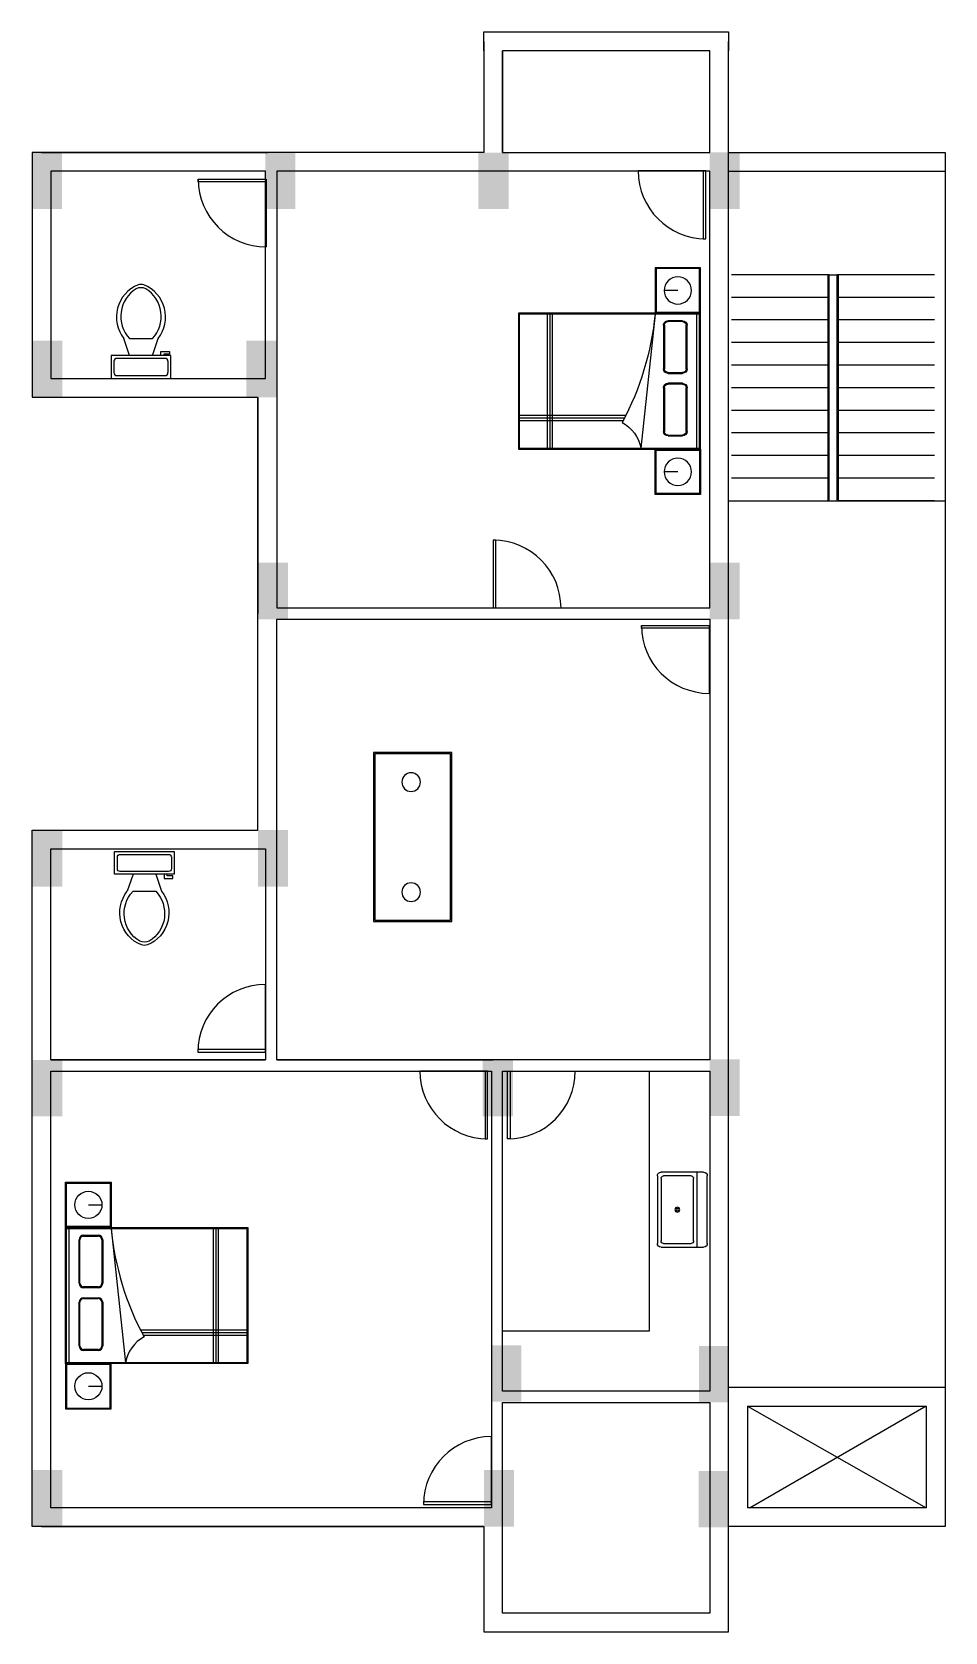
# Model space of a CAD drawing. Header units: metres. Extents: x -2370498 to 1228044, y -644254 to 236701.
# Drawn here: x -54638 to -42512, y -59918 to -38668 of the extents above; entities that cross this region are included whole.
import ezdxf

# ---------------------------------------------------------------- set-up
doc = ezdxf.new("R2010")
doc.units = ezdxf.units.M
doc.header["$MEASUREMENT"] = 0
for name, color, linetype in [('Beam', 6, 'Continuous'), ('funi', 22, 'Continuous'), ('TOILET SAMBLE', 181, 'Continuous')]:
    doc.layers.add(name, color=color, linetype=linetype)

# ---------------------------------------------------------------- blocks, each defined once
blk = doc.blocks.new('A$C0EA4476A')
at = {"linetype": 'ByBlock', "lineweight": -2}
for p, q in [((0, 2.008), (0, 1.508)), ((0.5, 2.008), (0, 2.008)), ((0.01, 1.998), (0.01, 1.518)), ((0.49, 1.998), (0.01, 1.998)), ((0.49, 1.518), (0.49, 1.998)), ((0.5, 2.008), (2, 2.008)), ((0.5, 0), (0.5, 2.008)), ((0.5, 1.508), (0.5, 2.008)), ((0.51, 1.998), (1.99, 1.998)), ((0.51, 0.01), (0.51, 1.998)), ((0.51, 1.968), (1.99, 1.968)), ((1.99, 1.998), (1.99, 0.01)), ((2, 2.008), (2, 0)), ((2, 2.008), (2.5, 2.008)), ((2, 1.508), (2, 2.008)), ((2.01, 1.998), (2.49, 1.998)), ((2.01, 1.518), (2.01, 1.998)), ((2.49, 1.998), (2.49, 1.518)), ((2.5, 2.008), (2.5, 1.508)), ((0.646, 1.65), (0.646, 1.81)), ((0.656, 1.65), (0.656, 1.81)), ((0.696, 1.86), (1.176, 1.86)), ((0.696, 1.85), (1.176, 1.85)), ((1.216, 1.81), (1.216, 1.65)), ((1.226, 1.81), (1.226, 1.65)), ((1.336, 1.65), (1.336, 1.81)), ((1.346, 1.65), (1.346, 1.81)), ((1.386, 1.86), (1.866, 1.86)), ((1.386, 1.85), (1.866, 1.85)), ((1.906, 1.81), (1.906, 1.65)), ((1.916, 1.81), (1.916, 1.65)), ((0.25, 1.758), (0.25, 1.608)), ((1.176, 1.61), (0.696, 1.61)), ((1.176, 1.6), (0.696, 1.6)), ((1.866, 1.61), (1.386, 1.61)), ((1.866, 1.6), (1.386, 1.6)), ((2.25, 1.758), (2.25, 1.608)), ((0, 1.508), (0.5, 1.508)), ((0.01, 1.518), (0.49, 1.518)), ((1.99, 1.508), (0.51, 1.349)), ((2.5, 1.508), (2, 1.508)), ((2.49, 1.518), (2.01, 1.518)), ((0.812, 1.153), (0.812, 0.01)), ((0.842, 1.169), (0.842, 0.01)), ((0.872, 1.184), (0.872, 0.01)), ((0.51, 0.377), (1.99, 0.377)), ((0.51, 0.35), (1.99, 0.35)), ((0.51, 0.322), (1.99, 0.322)), ((1.99, 0.01), (0.51, 0.01)), ((2, 0), (0.5, 0))]:
    blk.add_line(p, q, dxfattribs=at)
for centre in [(0.25, 1.758), (2.25, 1.758)]:
    blk.add_circle(centre, 0.15, dxfattribs=at)
for centre, radius, start, end in [((0.696, 1.81), 0.05, 90, 180), ((0.696, 1.81), 0.04, 90, 180), ((1.176, 1.81), 0.05, 0, 90), ((1.176, 1.81), 0.04, 0, 90), ((1.386, 1.81), 0.05, 90, 180), ((1.386, 1.81), 0.04, 90, 180), ((1.866, 1.81), 0.05, 0, 90), ((1.866, 1.81), 0.04, 0, 90), ((0.696, 1.65), 0.05, 180, 270), ((0.696, 1.65), 0.04, 180, 270), ((1.176, 1.65), 0.04, 270, 0), ((1.176, 1.65), 0.05, 270, 0), ((1.386, 1.65), 0.05, 180, 270), ((1.386, 1.65), 0.04, 180, 270), ((1.866, 1.65), 0.05, 270, 0), ((1.866, 1.65), 0.04, 270, 0), ((2.293, -1.636), 3.158, 95.5104, 118.3399), ((0.44, 0.952), 0.403, 28.4688, 79.9557)]:
    blk.add_arc(centre, radius, start, end, dxfattribs=at)
blk = doc.blocks.new('Sink-single - 30 in top')
blk.add_line((-15, -3.999996), (15, -3.999996))
for points in [[(-13.5, 0), (13.5, 0)], [(-15, -18.499996), (-15, -1.5)], [(-12.5, -5.499996), (12.5, -5.499996)], [(15, -1.5), (15, -18.499996)], [(-13.5, -17.499996), (-13.5, -6.499996)], [(13.5, -6.499996), (13.5, -17.499996)], [(12.5, -18.499996), (-12.5, -18.499996)], [(13.5, -19.999996), (-13.5, -19.999996)]]:
    blk.add_lwpolyline(points)
for radius in [1, 0.5]:
    blk.add_circle((0, -11.999996), radius)
for centre, radius, start, end in [((-13.5, -1.5), 1.5, 90, 180), ((-12.5, -6.499996), 1, 90, 180), ((12.5, -6.499996), 1, 0, 90), ((13.5, -1.5), 1.5, 0, 90), ((-13.5, -18.499996), 1.5, 180, 270), ((-12.5, -17.499996), 1, 180, 270), ((12.5, -17.499996), 1, 270, 0), ((13.5, -18.499996), 1.5, 270, 0)]:
    blk.add_arc(centre, radius, start, end)
blk = doc.blocks.new('TABEL')
at = {"layer": 'funi'}
for points in [[(344.97, -136.64), (372.51, -136.64), (372.51, -196.11), (344.97, -196.11)], [(345.47, -137.14), (372.01, -137.14), (372.01, -195.61), (345.47, -195.61)]]:
    blk.add_lwpolyline(points, close=True, dxfattribs=at)
at = {"layer": 'funi', "color": 7}
for centre in [(358.21, -147.02), (358.21, -185.72)]:
    blk.add_circle(centre, 3.27, dxfattribs=at)
blk = doc.blocks.new('Toilet - top')
for p, q in [((9.5, -6), (9.5, -2)), ((-10, -8.5), (-8, -8.5)), ((-10, -9.5), (-10, -8.5)), ((-7, -9.5), (-10, -9.5)), ((-8, -8.5), (-8, -8)), ((-7, -8), (-7, -9.5)), ((-4, -8), (-6, -14)), ((4, -8), (6, -14)), ((4, -14), (-4, -14))]:
    blk.add_line(p, q)
blk.add_lwpolyline([(10.5, -8), (10.5, 0), (-10.5, 0), (-10.5, -8)], close=True)
for points in [[(-9.5, -2), (-9.5, -6)], [(8.5, -1), (-8.5, -1)], [(-8.5, -7), (8.5, -7)]]:
    blk.add_lwpolyline(points)
for centre, radius, start, end in [((-8.62, -1.88), 0.884, 81.8699, 188.1301), ((8.62, -1.88), 0.884, 351.8699, 98.1301), ((-8.62, -6.12), 0.884, 171.8699, 278.1301), ((8.62, -6.12), 0.884, 261.8699, 8.1301), ((3.52, -21.58), 12.17, 141.4691, 247.9714), ((4.2, -21.82), 11.33, 136.3677, 238.9468), ((-3.52, -21.58), 12.17, 292.0284, 38.5307), ((-4.2, -21.82), 11.33, 301.053, 43.6321), ((0, -27.88), 4, 245.7318, 294.2682), ((0, -29), 4, 254.8605, 285.1395)]:
    blk.add_arc(centre, radius, start, end)

msp = doc.modelspace()

# ---------------------------------------------------------------- hatches: boundary and pattern name
at = {"layer": 'Beam', "true_color": 0xed1f24}
h = msp.add_hatch(color=240, dxfattribs=at)
h.dxf.hatch_style = 1
h.paths.add_polyline_path([(-54238.38471, -40266.59942), (-54638.38471, -40266.59942), (-54638.38471, -41016.59942), (-54238.38471, -41016.59942)])
h = msp.add_hatch(color=240, dxfattribs=at)
h.dxf.hatch_style = 1
h.paths.add_polyline_path([(-51138.85351, -40267.23109), (-51538.85351, -40267.23109), (-51538.85351, -41017.23109), (-51138.85351, -41017.23109)])
h = msp.add_hatch(color=240, dxfattribs=at)
h.dxf.hatch_style = 1
h.paths.add_polyline_path([(-48309.19427, -40268.23076), (-48709.19427, -40268.23076), (-48709.19427, -41018.23076), (-48309.19427, -41018.23076)])
h = msp.add_hatch(color=240, dxfattribs=at)
h.dxf.hatch_style = 1
h.paths.add_polyline_path([(-45237.44694, -40267.54874), (-45637.44694, -40267.54874), (-45637.44694, -41017.54874), (-45237.44694, -41017.54874)])
h = msp.add_hatch(color=240, dxfattribs=at)
h.dxf.hatch_style = 1
h.paths.add_polyline_path([(-54237.13271, -42767.64254), (-54637.13271, -42767.64254), (-54637.13271, -43517.64254), (-54237.13271, -43517.64254)])
h = msp.add_hatch(color=240, dxfattribs=at)
h.dxf.hatch_style = 1
h.paths.add_polyline_path([(-51390.1324, -42767.64254), (-51790.1324, -42767.64254), (-51790.1324, -43517.64254), (-51390.1324, -43517.64254)])
h = msp.add_hatch(color=240, dxfattribs=at)
h.dxf.hatch_style = 1
h.paths.add_polyline_path([(-51237.13271, -45717.64254), (-51637.13271, -45717.64254), (-51637.13271, -46467.64254), (-51237.13271, -46467.64254)])
h = msp.add_hatch(color=240, dxfattribs=at)
h.dxf.hatch_style = 1
h.paths.add_polyline_path([(-45237.13271, -45717.64254), (-45637.13271, -45717.64254), (-45637.13271, -46467.64254), (-45237.13271, -46467.64254)])
h = msp.add_hatch(color=240, dxfattribs=at)
h.dxf.hatch_style = 1
h.paths.add_polyline_path([(-54237.13271, -49268.97463), (-54637.13271, -49268.97463), (-54637.13271, -50018.97463), (-54237.13271, -50018.97463)])
h = msp.add_hatch(color=240, dxfattribs=at)
h.dxf.hatch_style = 1
h.paths.add_polyline_path([(-51236.43695, -49266.69772), (-51636.43695, -49266.69772), (-51636.43695, -50016.69772), (-51236.43695, -50016.69772)])
h = msp.add_hatch(color=240, dxfattribs=at)
h.dxf.hatch_style = 1
h.paths.add_polyline_path([(-54237.13271, -52320.23552), (-54637.13271, -52320.23552), (-54637.13271, -53070.23552), (-54237.13271, -53070.23552)])
h = msp.add_hatch(color=240, dxfattribs=at)
h.dxf.hatch_style = 1
h.paths.add_polyline_path([(-48250.8127, -52316.97844), (-48650.8127, -52316.97844), (-48650.8127, -53066.97844), (-48250.8127, -53066.97844)])
h = msp.add_hatch(color=240, dxfattribs=at)
h.dxf.hatch_style = 1
h.paths.add_polyline_path([(-45237.13271, -52313.35967), (-45637.13271, -52313.35967), (-45637.13271, -53063.35967), (-45237.13271, -53063.35967)])
h = msp.add_hatch(color=240, dxfattribs=at)
h.dxf.hatch_style = 1
h.paths.add_polyline_path([(-48137.14788, -56109.03117), (-48537.14788, -56109.03117), (-48537.14788, -56859.03117), (-48137.14788, -56859.03117)])
h = msp.add_hatch(color=240, dxfattribs=at)
h.dxf.hatch_style = 1
h.paths.add_polyline_path([(-45381.20671, -56117.64254), (-45781.20671, -56117.64254), (-45781.20671, -56867.64254), (-45381.20671, -56867.64254)])
h = msp.add_hatch(color=240, dxfattribs=at)
h.dxf.hatch_style = 1
h.paths.add_polyline_path([(-54237.13271, -57767.64254), (-54637.13271, -57767.64254), (-54637.13271, -58517.64254), (-54237.13271, -58517.64254)])
h = msp.add_hatch(color=240, dxfattribs=at)
h.dxf.hatch_style = 1
h.paths.add_polyline_path([(-48237.13271, -57767.10245), (-48637.13271, -57767.10245), (-48637.13271, -58517.10245), (-48237.13271, -58517.10245)])
h = msp.add_hatch(color=240, dxfattribs=at)
h.dxf.hatch_style = 1
h.paths.add_polyline_path([(-45384.15725, -57777.15185), (-45784.15725, -57777.15185), (-45784.15725, -58527.15185), (-45384.15725, -58527.15185)])

# ---------------------------------------------------------------- linework, layer by layer
at = {"layer": 'Beam', "color": 7}
for p, q in [((-54512.13271, -40267.64254), (-51512.13271, -40267.64254)), ((-45387.13271, -40267.64254), (-42512.13271, -40267.64254)), ((-42512.13271, -40267.64254), (-42512.13271, -58517.64254)), ((-45387.13271, -40517.64254), (-42512.13271, -40517.64254)), ((-54637.13271, -58392.64254), (-54637.13271, -52392.64254)), ((-54387.13271, -52317.64254), (-51537.13271, -52317.64254)), ((-51387.13271, -52317.64254), (-48512.13271, -52317.64254)), ((-45387.13271, -56667.64254), (-42512.13271, -56667.64254)), ((-45137.13271, -56917.64254), (-42762.13271, -56917.64254)), ((-45137.13271, -56917.64254), (-45137.13271, -58267.64254)), ((-45137.13271, -56917.64254), (-42762.13271, -58267.64254)), ((-42762.13271, -56917.64254), (-45100.4013, -58267.64254)), ((-42762.13271, -56917.64254), (-42762.13271, -58267.64254)), ((-42762.13271, -58267.64254), (-45137.13271, -58267.64254)), ((-42512.13271, -58517.64254), (-45387.13271, -58517.64254))]:
    msp.add_line(p, q, dxfattribs=at)
at = {"layer": 'Beam', "color": 6}
for p, q in [((-45687.48259, -40513.58894), (-46587.48259, -40513.58894)), ((-51530.35472, -40622.39494), (-51530.35472, -41522.39494)), ((-44049.63271, -41892.64254), (-45349.63271, -41892.64254)), ((-42649.63271, -41892.64254), (-43949.63271, -41892.64254)), ((-44069.63271, -42192.64254), (-45349.63271, -42192.64254)), ((-42649.63271, -42192.64254), (-43929.63271, -42192.64254)), ((-44069.63271, -42492.64254), (-45349.63271, -42492.64254)), ((-42649.63271, -42492.64254), (-43929.63271, -42492.64254)), ((-44069.63271, -42792.64254), (-45349.63271, -42792.64254)), ((-42649.63271, -42792.64254), (-43929.63271, -42792.64254)), ((-44069.63271, -43092.64254), (-45349.63271, -43092.64254)), ((-42649.63271, -43092.64254), (-43929.63271, -43092.64254)), ((-44069.63271, -43392.64254), (-45349.63271, -43392.64254)), ((-42649.63271, -43392.64254), (-43929.63271, -43392.64254)), ((-44069.63271, -43692.64254), (-45349.63271, -43692.64254)), ((-42649.63271, -43692.64254), (-43929.63271, -43692.64254)), ((-44069.63271, -43992.64254), (-45349.63271, -43992.64254)), ((-42649.63271, -43992.64254), (-43929.63271, -43992.64254)), ((-44069.63271, -44292.64254), (-45349.63271, -44292.64254)), ((-42649.63271, -44292.64254), (-43929.63271, -44292.64254)), ((-44069.63271, -44592.64254), (-45349.63271, -44592.64254)), ((-42649.63271, -44592.64254), (-43929.63271, -44592.64254)), ((-45387.13271, -44892.64254), (-42512.13271, -44892.64254)), ((-42649.63271, -44892.64254), (-43949.63271, -44892.64254)), ((-48512.13271, -46317.64254), (-47612.13271, -46317.64254)), ((-45644.24135, -46551.5037), (-45644.24135, -47451.5037)), ((-51536.69154, -52217.37532), (-51536.69154, -51317.37532)), ((-48586.71275, -52467.64254), (-49486.71275, -52467.64254)), ((-48323.25523, -52469.33248), (-47423.25523, -52469.33248)), ((-48537.14788, -58222.76519), (-48537.14788, -57322.76519))]:
    msp.add_line(p, q, dxfattribs=at)
at = {"layer": 'Beam', "color": 5}
msp.add_line((-44069.63271, -41892.64254), (-44069.63271, -44892.64254), dxfattribs=at)
at = {"layer": 'Beam', "color": 175, "true_color": 0x4554a5}
msp.add_line((-43929.63271, -41892.64254), (-43929.63271, -44892.64254), dxfattribs=at)
at = {"layer": 'Beam', "color": 7}
for points in [[(-48637.13271, -38917.64254), (-48637.13271, -38667.64254), (-45387.13271, -38667.64254), (-45387.13271, -38917.64254)], [(-48637.13271, -38792.64254), (-48637.13271, -40267.64254), (-51512.13271, -40267.64254), (-54637.13271, -40267.64254), (-54637.13271, -43517.64254), (-51637.13271, -43517.64254)], [(-48637.13271, -58517.64254), (-48637.13271, -59917.64254), (-45387.13271, -59917.64254), (-45387.13271, -56792.64254), (-45387.13271, -52392.64254), (-45387.13271, -46392.64254), (-45387.13271, -40392.64254), (-45387.13271, -38792.64254)], [(-48387.13271, -40267.64254), (-45637.13271, -40267.64254), (-45637.13271, -38917.64254), (-48387.13271, -38917.64254), (-48387.13271, -40267.64254), (-48387.13271, -38917.64254)], [(-54512.13271, -58517.64254), (-48637.13271, -58517.64254), (-54637.13271, -58517.64254), (-54637.13271, -52392.64254), (-54637.13271, -49267.64254), (-51637.13271, -49267.64254), (-51637.13271, -46392.64254)]]:
    msp.add_lwpolyline(points, dxfattribs=at)
for points in [[(-54387.13271, -40517.64254), (-54387.13271, -43267.64254), (-51537.13271, -43267.64254), (-51537.13271, -40517.64254)], [(-51387.13271, -40517.64254), (-51387.13271, -43392.64254), (-51387.13271, -46317.64254), (-45637.13271, -46317.64254), (-45637.13271, -40517.64254)], [(-51637.13271, -46392.64254), (-51637.13271, -43517.64254)], [(-48512.13271, -52317.64254), (-51387.13271, -52317.64254), (-51387.13271, -49392.64254), (-51387.13271, -46467.64254), (-45637.13271, -46467.64254), (-45637.13271, -52317.64254)], [(-54387.13271, -52317.64254), (-54387.13271, -49517.64254), (-51537.13271, -49517.64254), (-51537.13271, -52317.64254)], [(-54387.13271, -58267.64254), (-54387.13271, -52467.64254), (-48537.13271, -52467.64254), (-48537.13271, -56792.64254), (-48537.13271, -58267.64254)], [(-45637.13271, -56717.64254), (-48387.13271, -56717.64254), (-48387.13271, -52467.64254), (-45637.13271, -52467.64254)], [(-45637.13271, -59667.64254), (-48387.13271, -59667.64254), (-48387.13271, -58392.64254), (-48387.13271, -56867.64254), (-45637.13271, -56867.64254)]]:
    msp.add_lwpolyline(points, close=True, dxfattribs=at)
at = {"layer": 'Beam', "color": 3}
for points in [[(-45687.48259, -41413.58894), (-45687.48259, -40513.58894), (-45722.48259, -40513.58894), (-45722.48259, -41413.58894)], [(-52430.35472, -40622.39494), (-51530.35472, -40622.39494), (-51530.35472, -40657.39494), (-52430.35472, -40657.39494)], [(-48512.13271, -45417.64254), (-48512.13271, -46317.64254), (-48477.13271, -46317.64254), (-48477.13271, -45417.64254)], [(-46544.24135, -46551.5037), (-45644.24135, -46551.5037), (-45644.24135, -46586.5037), (-46544.24135, -46586.5037)], [(-52436.69154, -52217.37532), (-51536.69154, -52217.37532), (-51536.69154, -52182.37532), (-52436.69154, -52182.37532)], [(-48586.71275, -53367.64254), (-48586.71275, -52467.64254), (-48621.71275, -52467.64254), (-48621.71275, -53367.64254)], [(-48323.25523, -53369.33248), (-48323.25523, -52469.33248), (-48288.25523, -52469.33248), (-48288.25523, -53369.33248)], [(-49437.14788, -58222.76519), (-48537.14788, -58222.76519), (-48537.14788, -58187.76519), (-49437.14788, -58187.76519)]]:
    msp.add_lwpolyline(points, close=True, dxfattribs=at)
at = {"layer": 'Beam', "color": 5}
msp.add_lwpolyline([(-44049.63271, -44892.64254), (-44049.63271, -41892.64254), (-43949.63271, -41892.64254), (-43949.63271, -44892.64254)], dxfattribs=at)
at = {"layer": 'Beam', "color": 6}
msp.add_lwpolyline([(-48387.13271, -55917.64254), (-46437.13271, -55917.64254), (-46437.13271, -52467.64254)], dxfattribs=at)
at = {"layer": 'Beam', "color": 3}
for centre, start, end in [((-45687.48259, -40513.58894), 180, 270), ((-51530.35472, -40622.39494), 180, 270), ((-48512.13271, -46317.64254), 0, 90), ((-45644.24135, -46551.5037), 180, 270), ((-51536.69154, -52217.37532), 90, 180), ((-48586.71275, -52467.64254), 180, 270), ((-48323.25523, -52469.33248), 270, 0), ((-48537.14788, -58222.76519), 90, 180)]:
    msp.add_arc(centre, 900, start, end, dxfattribs=at)

# ---------------------------------------------------------------- block references
at = {"layer": 'funi'}
for name, p, xscale, yscale, zscale, rotation in [('A$C0EA4476A', (-48178.93594, -44810.48575), -1204.721870579624, 1204.721870579624, 1204.721870579624, 270), ('TABEL', (-63129.86841, -55643.25327), -37.76239790801824, 37.76239790801824, 37.76239790801824, 180), ('A$C0EA4476A', (-51772.17566, -56955.46738), 1204.721870579624, 1204.721870579624, 1204.721870579624, 90.00000000000001)]:
    msp.add_blockref(name, p, dxfattribs=dict(at, xscale=xscale, yscale=yscale, zscale=zscale, rotation=rotation))
at = {"layer": 'TOILET SAMBLE'}
for name, p, xscale, yscale, zscale, rotation in [('Toilet - top', (-53190.75227, -43267.64254), 37.76239790801824, 37.76239790801824, 37.76239790801824, 180), ('Sink-single - 30 in top', (-45669.17219, -54308.87555), -33.16971083162164, 33.16971083162164, 33.16971083162164, 270)]:
    msp.add_blockref(name, p, dxfattribs=dict(at, xscale=xscale, yscale=yscale, zscale=zscale, rotation=rotation))
at = {"layer": 'TOILET SAMBLE', "xscale": -37.76239790801824, "yscale": 37.76239790801824, "zscale": 37.76239790801824}
msp.add_blockref('Toilet - top', (-53145.79087, -49551.76474), dxfattribs=at)

doc.saveas('drawing.dxf')
